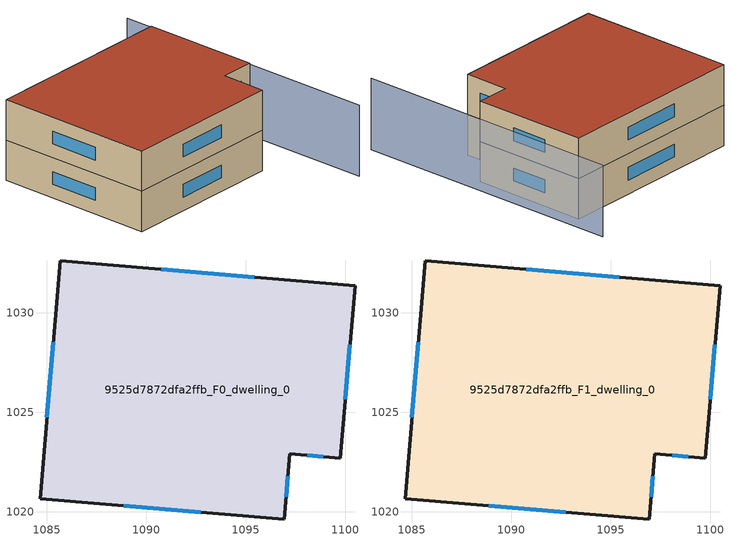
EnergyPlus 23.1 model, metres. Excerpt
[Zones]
9525d7872dfa2ffb_F0_dwelling_0
 floor ground (EU_floor_Construction): 1100.49,1031.36 1099.76,1022.68 1097.22,1022.9 1096.94,1019.61 1084.67,1020.66 1085.68,1032.62 z0
 wall outside (EU_wall_Construction): 1096.94,1019.61 1097.22,1022.9 1099.76,1022.68 1100.49,1031.36 1085.68,1032.62 1084.67,1020.66 1096.94,1019.61 z0:3
 window (EU_Window_Construction): 1097.03,1020.74 1097.12,1021.77 / 1088.87,1020.3 1092.74,1019.97 / 1085.34,1028.52 1085.02,1024.75 / 1095.42,1031.79 1090.75,1032.18 / 1100.01,1025.65 1100.24,1028.39 / 1098.09,1022.83 1098.89,1022.76 z1.03:1.97
9525d7872dfa2ffb_F1_dwelling_0
 floor to 9525d7872dfa2ffb_F0_dwelling_0 (EU_floor_Construction): 1100.49,1031.36 1099.76,1022.68 1097.21,1022.9 1096.94,1019.61 1084.67,1020.66 1085.68,1032.62 z3
 wall outside (EU_wall_Construction): 1096.94,1019.61 1097.22,1022.9 1099.76,1022.68 1100.49,1031.36 1085.68,1032.62 1084.67,1020.66 1096.94,1019.61 z3:6
 window (EU_Window_Construction): 1097.03,1020.74 1097.12,1021.77 / 1088.87,1020.3 1092.74,1019.97 / 1085.34,1028.52 1085.02,1024.75 / 1095.42,1031.79 1090.75,1032.18 / 1100.01,1025.65 1100.24,1028.39 / 1098.09,1022.83 1098.89,1022.76 z4.03:4.97
 roof outside (EU_roof_Construction): 1099.76,1022.68 1100.49,1031.36 1085.68,1032.62 1084.67,1020.66 1096.94,1019.61 1097.22,1022.9 z6
shading: 1100.03,1013.88 1101.7,1034.22 z0:5.3
[Building]
EU S2 Campaign: North Axis=0; Terrain=City; Solar Distribution=FullExterior
[Site:Location]
Cape.Town.Intl.AP: Latitude=-33.965; Longitude=18.602; Time Zone=2; Elevation=46
[SizingPeriod:WeatherFileDays]
AnnualSizingPeriod: Begin Month=1; Begin Day of Month=1; End Month=12; End Day of Month=31; Day of Week for Start Day=Monday; Use Weather File Daylight Saving Period=No; Use Weather File Rain and Snow Indicators=No
[MATERIAL]
EU_InternalMass_Material: Roughness=MediumRough; Thickness=0.1; Conductivity=1; Density=1800; Specific Heat=900; Thermal Absorptance=0.9; Solar Absorptance=0.7; Visible Absorptance=0.7
[MATERIAL:NOMASS] Roughness=MediumRough; Thermal Absorptance=0.9; Solar Absorptance=0.7; Visible Absorptance=0.7
Name | Thermal Resistance
EU_wall_NoMass | 0.493876
EU_roof_NoMass | 0.449382
EU_floor_NoMass | 1.25
[WINDOWMATERIAL:SIMPLEGLAZINGSYSTEM]
EU_Window_SimpleGlazing: UFactor=4.4; Solar Heat Gain Coefficient=0.85; Visible Transmittance=0.85
[CONSTRUCTION]
EU_wall_Construction: EU_wall_NoMass
EU_roof_Construction: EU_roof_NoMass
EU_floor_Construction: EU_floor_NoMass
EU_Window_Construction: EU_Window_SimpleGlazing
EU_InternalMass_Construction: EU_InternalMass_Material
[ZONE] Type=1; Multiplier=1; Ceiling Height=autocalculate; Volume=509.972; Floor Area=autocalculate; Part of Total Floor Area=Yes
9525d7872dfa2ffb_F0_dwelling_0; 9525d7872dfa2ffb_F1_dwelling_0
[INTERNALMASS] Construction=EU_InternalMass_Construction; Surface Area=169.991
Name | Zone or ZoneList
9525d7872dfa2ffb_F0_dwelling_0_EU_InternalMass | 9525d7872dfa2ffb_F0_dwelling_0
9525d7872dfa2ffb_F1_dwelling_0_EU_InternalMass | 9525d7872dfa2ffb_F1_dwelling_0
[OTHEREQUIPMENT] Fuel Type=Electricity; Design Level Calculation Method=Watts/Area; Power per Zone Floor Area=1; Fraction Latent=0; Fraction Radiant=0; Fraction Lost=0; Carbon Dioxide Generation Rate=0; EndUse Subcategory=EU_Step8_InternalGains
Name | Zone or ZoneList or Space or SpaceList | Schedule
EU_Step8_InternalGain_9525d7872dfa2ffb_F0_dwelling_0_f000 | 9525d7872dfa2ffb_F0_dwelling_0 | EU_Step8_GainSchedule_9525d7872dfa2ffb_F0_dwelling_0_f000
EU_Step8_InternalGain_9525d7872dfa2ffb_F1_dwelling_0_f000 | 9525d7872dfa2ffb_F1_dwelling_0 | EU_Step8_GainSchedule_9525d7872dfa2ffb_F1_dwelling_0_f000
[ZONEVENTILATION:DESIGNFLOWRATE] Schedule=EU_AlwaysOn; Design Flow Rate Calculation Method=AirChanges/Hour; Air Changes per Hour=0.64; Ventilation Type=Natural; Fan Pressure Rise=0; Fan Total Efficiency=1; Constant Term Coefficient=1; Temperature Term Coefficient=0; Velocity Term Coefficient=0; Velocity Squared Term Coefficient=0; Minimum Indoor Temperature=-100; Maximum Indoor Temperature=100; Delta Temperature=-100; Minimum Outdoor Temperature=-100; Maximum Outdoor Temperature=100; Maximum Wind Speed=40
Name | Zone or ZoneList or Space or SpaceList
EU_ConstantAir_9525d7872dfa2ffb_F0_dwelling_0 | 9525d7872dfa2ffb_F0_dwelling_0
EU_ConstantAir_9525d7872dfa2ffb_F1_dwelling_0 | 9525d7872dfa2ffb_F1_dwelling_0
[HVACTEMPLATE:THERMOSTAT] Constant Heating Setpoint=20; Constant Cooling Setpoint=50
EU_HeatOnly_9525d7872dfa2ffb_F0_dwelling_0; EU_HeatOnly_9525d7872dfa2ffb_F1_dwelling_0
[HVACTEMPLATE:ZONE:IDEALLOADSAIRSYSTEM] System Availability Schedule=EU_AlwaysOn; Maximum Heating Supply Air Temperature=50; Minimum Cooling Supply Air Temperature=13; Maximum Heating Supply Air Humidity Ratio=0.0156; Minimum Cooling Supply Air Humidity Ratio=0.0077; Heating Limit=NoLimit; Cooling Limit=NoLimit; Heating Availability Schedule=EU_AlwaysOn; Cooling Availability Schedule=EU_CoolingOff; Dehumidification Control Type=ConstantSensibleHeatRatio; Cooling Sensible Heat Ratio=0.7; Dehumidification Setpoint=60; Humidification Control Type=None; Humidification Setpoint=30; Outdoor Air Method=None; Outdoor Air Flow Rate per Person=0.00944; Outdoor Air Flow Rate per Zone Floor Area=0; Outdoor Air Flow Rate per Zone=0; Demand Controlled Ventilation Type=None; Outdoor Air Economizer Type=NoEconomizer; Heat Recovery Type=None; Sensible Heat Recovery Effectiveness=0.7; Latent Heat Recovery Effectiveness=0.65
Name | Template Thermostat
9525d7872dfa2ffb_F0_dwelling_0 | EU_HeatOnly_9525d7872dfa2ffb_F0_dwelling_0
9525d7872dfa2ffb_F1_dwelling_0 | EU_HeatOnly_9525d7872dfa2ffb_F1_dwelling_0
[SIZING:ZONE] Zone Cooling Design Supply Air Temperature Input Method=SupplyAirTemperature; Zone Cooling Design Supply Air Temperature=13; Zone Heating Design Supply Air Temperature Input Method=SupplyAirTemperature; Zone Heating Design Supply Air Temperature=50; Zone Cooling Design Supply Air Humidity Ratio=0.008; Zone Heating Design Supply Air Humidity Ratio=0.008; Cooling Design Air Flow Method=DesignDay; Cooling Design Air Flow Rate=0; Cooling Minimum Air Flow per Zone Floor Area=0.000762; Cooling Minimum Air Flow=0; Cooling Minimum Air Flow Fraction=0.2; Heating Design Air Flow Method=DesignDay; Heating Design Air Flow Rate=0; Heating Maximum Air Flow per Zone Floor Area=0.002032; Heating Maximum Air Flow=0.141576; Heating Maximum Air Flow Fraction=0.3; Account for Dedicated Outdoor Air System=No; Dedicated Outdoor Air System Control Strategy=NeutralSupplyAir; Dedicated Outdoor Air Low Setpoint Temperature for Design=autosize; Dedicated Outdoor Air High Setpoint Temperature for Design=autosize; Zone Load Sizing Method=Sensible Load Only No Latent Load; Zone Latent Cooling Design Supply Air Humidity Ratio Input Method=HumidityRatioDifference; Zone Cooling Design Supply Air Humidity Ratio Difference=0.005; Zone Latent Heating Design Supply Air Humidity Ratio Input Method=HumidityRatioDifference; Zone Humidification Design Supply Air Humidity Ratio Difference=0.005
9525d7872dfa2ffb_F0_dwelling_0; 9525d7872dfa2ffb_F1_dwelling_0
[SCHEDULE:CONSTANT]
Name | Hourly Value
EU_AlwaysOn | 1
EU_CoolingOff | 0
[SCHEDULE:FILE] Column Number=1; Rows to Skip at Top=0; Number of Hours of Data=8760; Column Separator=Comma; Interpolate to Timestep=No; Minutes per Item=60; Adjust Schedule for Daylight Savings=Yes
Name | File
EU_Step8_GainSchedule_9525d7872dfa2ffb_F0_dwelling_0_f000 | ../../schedules/9525d7872dfa2ffb/9525d7872dfa2ffb_F0_dwelling_0_f000_gain.csv
EU_Step8_GainSchedule_9525d7872dfa2ffb_F1_dwelling_0_f000 | ../../schedules/9525d7872dfa2ffb/9525d7872dfa2ffb_F1_dwelling_0_f000_gain.csv
